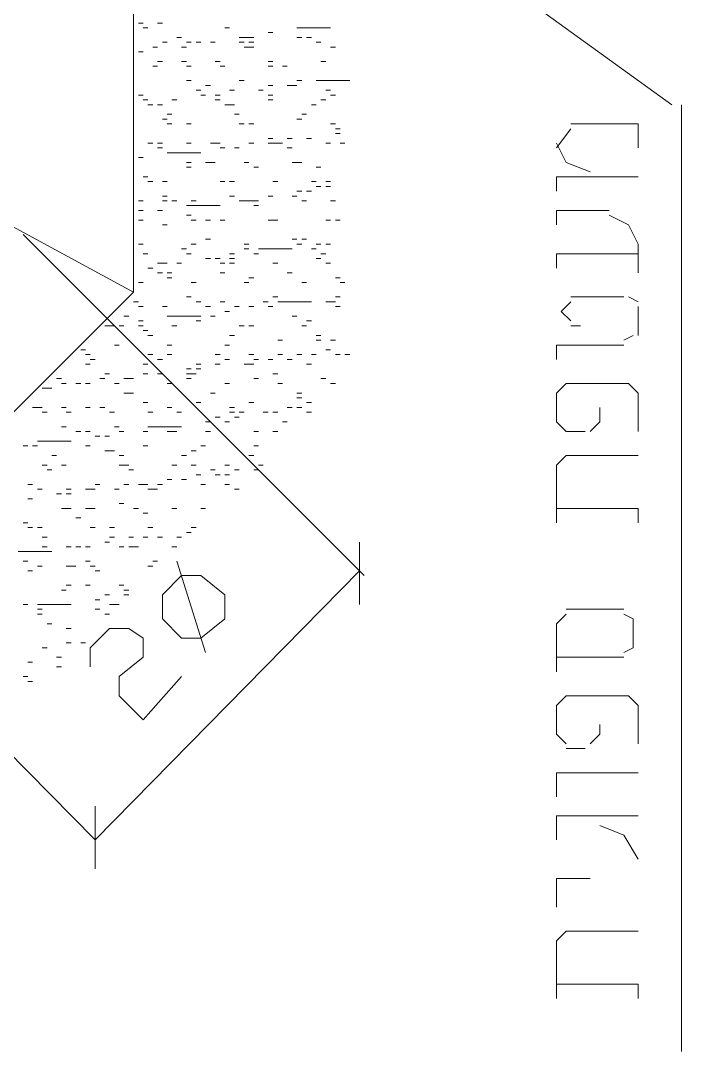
# Model space of a CAD drawing. Header units: centimetres. Extents: x -13594 to 4017, y -3206 to 1780.
# Drawn here: x -4552.5 to -4382.9, y -1034.6 to -770 of the extents above; entities that cross this region are included whole.
import ezdxf

# ---------------------------------------------------------------- set-up
doc = ezdxf.new("R2010")
doc.units = ezdxf.units.CM

msp = doc.modelspace()

# ---------------------------------------------------------------- linework, layer by layer
at = {"color": 7, "linetype": 'Continuous', "lineweight": 5}
for points in [[(-4752.95, -921.13), (-4729.51, -921.13), (-4604.91, -921.13), (-4523.49, -839.71), (-4523.49, -671.93)], [(-4518.55, -695.37), (-4385.32, -791.59)], [(-4522.25, -770.62), (-4521.02, -770.62)], [(-4521.02, -771.86), (-4519.79, -771.86)], [(-4517.32, -770.62), (-4516.09, -770.62)], [(-4500.05, -771.86), (-4498.82, -771.86)], [(-4481.54, -771.86), (-4472.91, -771.86)], [(-4479.08, -771.86), (-4477.84, -771.86), (-4476.61, -771.86)], [(-4512.38, -774.32), (-4511.15, -774.32)], [(-4496.35, -774.32), (-4495.11, -774.32), (-4493.88, -774.32), (-4492.65, -774.32)], [(-4488.95, -773.09), (-4487.71, -773.09)], [(-4481.54, -774.32), (-4480.31, -774.32)], [(-4479.08, -774.32), (-4477.84, -774.32)], [(-4518.55, -776.79), (-4517.32, -776.79)], [(-4516.09, -775.56), (-4514.85, -775.56)], [(-4511.15, -776.79), (-4509.92, -776.79)], [(-4507.45, -775.56), (-4506.22, -775.56)], [(-4503.75, -775.56), (-4502.52, -775.56)], [(-4496.35, -775.56), (-4495.11, -775.56)], [(-4495.11, -776.79), (-4493.88, -776.79), (-4492.65, -776.79)], [(-4493.88, -775.56), (-4492.65, -775.56)], [(-4476.61, -775.56), (-4475.38, -775.56)], [(-4472.91, -776.79), (-4471.67, -776.79)], [(-4522.25, -778.02), (-4521.02, -778.02)], [(-4517.32, -780.49), (-4516.09, -780.49)], [(-4511.15, -780.49), (-4509.92, -780.49)], [(-4502.52, -780.49), (-4501.28, -780.49)], [(-4488.95, -780.49), (-4487.71, -780.49)], [(-4475.38, -780.49), (-4474.14, -780.49)], [(-4518.55, -781.72), (-4517.32, -781.72)], [(-4509.92, -781.72), (-4508.68, -781.72)], [(-4501.28, -781.72), (-4500.05, -781.72)], [(-4488.95, -781.72), (-4487.71, -781.72)], [(-4485.24, -781.72), (-4484.01, -781.72)], [(-4509.92, -785.42), (-4508.68, -785.42)], [(-4496.35, -785.42), (-4495.11, -785.42)], [(-4481.54, -785.42), (-4480.31, -785.42)], [(-4476.61, -785.42), (-4467.97, -785.42)], [(-4507.45, -787.89), (-4506.22, -787.89)], [(-4504.98, -786.66), (-4503.75, -786.66)], [(-4498.82, -787.89), (-4497.58, -787.89)], [(-4488.95, -786.66), (-4487.71, -786.66)], [(-4482.78, -786.66), (-4481.54, -786.66)], [(-4474.14, -787.89), (-4472.91, -787.89)], [(-4522.25, -789.13), (-4521.02, -789.13)], [(-4521.02, -790.36), (-4519.79, -790.36)], [(-4513.62, -790.36), (-4512.38, -790.36)], [(-4502.52, -789.13), (-4501.28, -789.13)], [(-4502.52, -790.36), (-4501.28, -790.36)], [(-4488.95, -789.13), (-4487.71, -789.13)], [(-4488.95, -790.36), (-4487.71, -790.36)], [(-4475.38, -790.36), (-4474.14, -790.36)], [(-4472.91, -789.13), (-4471.67, -789.13)], [(-4519.79, -791.59), (-4518.55, -791.59)], [(-4500.05, -791.59), (-4498.82, -791.59), (-4497.58, -791.59)], [(-4477.84, -791.59), (-4476.61, -791.59)], [(-4382.85, -1034.62), (-4382.85, -791.59)], [(-4516.09, -795.29), (-4514.85, -795.29)], [(-4514.85, -794.06), (-4513.62, -794.06)], [(-4497.58, -794.06), (-4496.35, -794.06)], [(-4481.54, -795.29), (-4480.31, -795.29)], [(-4480.31, -794.06), (-4479.08, -794.06)], [(-4514.85, -796.53), (-4513.62, -796.53)], [(-4509.92, -796.53), (-4508.68, -796.53)], [(-4496.35, -796.53), (-4495.11, -796.53)], [(-4493.88, -796.53), (-4492.65, -796.53)], [(-4472.91, -796.53), (-4471.67, -796.53)], [(-4471.67, -797.76), (-4470.44, -797.76)], [(-4471.67, -799), (-4470.44, -799)], [(-4411.23, -797.76), (-4414.93, -802.7)], [(-4393.95, -802.7), (-4393.95, -796.53), (-4411.23, -796.53)], [(-4519.79, -801.46), (-4518.55, -801.46)], [(-4517.32, -801.46), (-4516.09, -801.46)], [(-4509.92, -801.46), (-4508.68, -801.46)], [(-4503.75, -801.46), (-4502.52, -801.46), (-4501.28, -801.46)], [(-4493.88, -801.46), (-4492.65, -801.46)], [(-4488.95, -800.23), (-4487.71, -800.23)], [(-4488.95, -801.46), (-4487.71, -801.46), (-4486.48, -801.46)], [(-4484.01, -800.23), (-4482.78, -800.23)], [(-4479.08, -800.23), (-4477.84, -800.23)], [(-4474.14, -801.46), (-4472.91, -801.46)], [(-4470.44, -801.46), (-4469.21, -801.46)], [(-4414.93, -801.46), (-4412.46, -806.4), (-4406.29, -808.86)], [(-4517.32, -802.7), (-4516.09, -802.7)], [(-4514.85, -803.93), (-4506.22, -803.93)], [(-4497.58, -802.7), (-4496.35, -802.7)], [(-4484.01, -802.7), (-4482.78, -802.7)], [(-4522.25, -805.16), (-4521.02, -805.16)], [(-4509.92, -806.4), (-4508.68, -806.4)], [(-4504.98, -806.4), (-4503.75, -806.4), (-4502.52, -806.4)], [(-4495.11, -806.4), (-4493.88, -806.4)], [(-4482.78, -806.4), (-4481.54, -806.4), (-4480.31, -806.4)], [(-4523.49, -839.71), (-4582.7, -807.63)], [(-4509.92, -807.63), (-4508.68, -807.63)], [(-4492.65, -807.63), (-4491.41, -807.63)], [(-4476.61, -807.63), (-4475.38, -807.63)], [(-4521.02, -810.1), (-4519.79, -810.1)], [(-4519.79, -811.33), (-4518.55, -811.33)], [(-4516.09, -811.33), (-4514.85, -811.33)], [(-4501.28, -811.33), (-4500.05, -811.33)], [(-4498.82, -811.33), (-4497.58, -811.33)], [(-4487.71, -811.33), (-4486.48, -811.33)], [(-4477.84, -811.33), (-4476.61, -811.33)], [(-4474.14, -811.33), (-4472.91, -811.33)], [(-4414.93, -813.8), (-4414.93, -810.1), (-4393.95, -810.1)], [(-4481.54, -813.8), (-4480.31, -813.8)], [(-4479.08, -813.8), (-4477.84, -813.8)], [(-4476.61, -812.57), (-4475.38, -812.57)], [(-4474.14, -812.57), (-4472.91, -812.57)], [(-4522.25, -816.27), (-4521.02, -816.27)], [(-4516.09, -815.03), (-4514.85, -815.03)], [(-4516.09, -816.27), (-4514.85, -816.27)], [(-4513.62, -816.27), (-4512.38, -816.27)], [(-4509.92, -817.5), (-4501.28, -817.5)], [(-4508.68, -816.27), (-4507.45, -816.27)], [(-4498.82, -815.03), (-4497.58, -815.03)], [(-4495.11, -816.27), (-4496.35, -816.27), (-4495.11, -816.27), (-4493.88, -816.27), (-4492.65, -816.27), (-4491.41, -816.27)], [(-4492.65, -817.5), (-4491.41, -817.5)], [(-4488.95, -815.03), (-4487.71, -815.03)], [(-4482.78, -815.03), (-4481.54, -815.03)], [(-4472.91, -816.27), (-4471.67, -816.27)], [(-4522.25, -818.73), (-4521.02, -818.73)], [(-4517.32, -818.73), (-4516.09, -818.73)], [(-4509.92, -819.97), (-4508.68, -819.97)], [(-4414.93, -822.44), (-4414.93, -818.73), (-4401.36, -818.73)], [(-4393.95, -834.77), (-4393.95, -827.37), (-4396.42, -822.44), (-4401.36, -819.97)], [(-4522.25, -821.2), (-4521.02, -821.2)], [(-4516.09, -822.44), (-4514.85, -822.44)], [(-4508.68, -821.2), (-4507.45, -821.2)], [(-4504.98, -821.2), (-4503.75, -821.2)], [(-4501.28, -821.2), (-4500.05, -821.2)], [(-4487.71, -821.2), (-4488.95, -821.2), (-4487.71, -821.2), (-4486.48, -821.2)], [(-4474.14, -821.2), (-4472.91, -821.2)], [(-4471.67, -821.2), (-4470.44, -821.2)], [(-4551.86, -824.9), (-4464.27, -912.49)], [(-4522.25, -827.37), (-4521.02, -827.37)], [(-4508.68, -827.37), (-4507.45, -827.37)], [(-4504.98, -826.14), (-4503.75, -826.14)], [(-4495.11, -827.37), (-4493.88, -827.37)], [(-4482.78, -826.14), (-4481.54, -826.14)], [(-4481.54, -827.37), (-4480.31, -827.37)], [(-4480.31, -826.14), (-4479.08, -826.14)], [(-4476.61, -827.37), (-4475.38, -827.37)], [(-4474.14, -827.37), (-4472.91, -827.37)], [(-4521.02, -829.84), (-4519.79, -829.84)], [(-4511.15, -828.6), (-4509.92, -828.6)], [(-4509.92, -829.84), (-4508.68, -829.84)], [(-4498.82, -829.84), (-4497.58, -829.84)], [(-4495.11, -828.6), (-4493.88, -828.6)], [(-4492.65, -829.84), (-4491.41, -829.84)], [(-4491.41, -828.6), (-4482.78, -828.6)], [(-4477.84, -828.6), (-4476.61, -828.6)], [(-4475.38, -829.84), (-4474.14, -829.84)], [(-4414.93, -833.54), (-4414.93, -829.84), (-4393.95, -829.84)], [(-4519.79, -833.54), (-4518.55, -833.54)], [(-4517.32, -832.3), (-4516.09, -832.3), (-4514.85, -832.3)], [(-4512.38, -832.3), (-4511.15, -832.3)], [(-4504.98, -831.07), (-4503.75, -831.07)], [(-4502.52, -831.07), (-4501.28, -831.07)], [(-4501.28, -832.3), (-4500.05, -832.3)], [(-4498.82, -831.07), (-4497.58, -831.07)], [(-4498.82, -832.3), (-4497.58, -832.3)], [(-4487.71, -832.3), (-4486.48, -832.3)], [(-4476.61, -831.07), (-4475.38, -831.07)], [(-4474.14, -832.3), (-4472.91, -832.3)], [(-4517.32, -834.77), (-4516.09, -834.77)], [(-4514.85, -834.77), (-4513.62, -834.77)], [(-4514.85, -836), (-4513.62, -836)], [(-4501.28, -834.77), (-4500.05, -834.77)], [(-4493.88, -836), (-4492.65, -836)], [(-4484.01, -834.77), (-4482.78, -834.77)], [(-4471.67, -836), (-4470.44, -836)], [(-4522.25, -837.24), (-4521.02, -837.24)], [(-4508.68, -837.24), (-4507.45, -837.24)], [(-4495.11, -837.24), (-4493.88, -837.24)], [(-4480.31, -837.24), (-4479.08, -837.24)], [(-4470.44, -837.24), (-4469.21, -837.24)], [(-4509.92, -840.94), (-4508.68, -840.94)], [(-4487.71, -840.94), (-4486.48, -840.94)], [(-4471.67, -840.94), (-4470.44, -840.94)], [(-4397.66, -840.94), (-4411.23, -840.94)], [(-4393.95, -842.17), (-4396.42, -840.94)], [(-4523.49, -842.17), (-4522.25, -842.17)], [(-4522.25, -843.41), (-4521.02, -843.41)], [(-4516.09, -843.41), (-4514.85, -843.41)], [(-4507.45, -842.17), (-4506.22, -842.17)], [(-4504.98, -843.41), (-4503.75, -843.41)], [(-4501.28, -842.17), (-4500.05, -842.17)], [(-4497.58, -843.41), (-4496.35, -843.41)], [(-4493.88, -843.41), (-4492.65, -843.41)], [(-4490.18, -842.17), (-4488.95, -842.17)], [(-4488.95, -843.41), (-4487.71, -843.41)], [(-4486.48, -842.17), (-4477.84, -842.17)], [(-4474.14, -842.17), (-4472.91, -842.17), (-4471.67, -842.17)], [(-4471.67, -843.41), (-4470.44, -843.41)], [(-4411.23, -842.17), (-4413.69, -844.64), (-4411.23, -847.11)], [(-4393.95, -850.81), (-4393.95, -843.41)], [(-4525.96, -845.87), (-4524.72, -845.87)], [(-4514.85, -845.87), (-4506.22, -845.87)], [(-4500.05, -844.64), (-4498.82, -844.64)], [(-4482.78, -845.87), (-4481.54, -845.87)], [(-4530.89, -848.34), (-4529.66, -848.34), (-4528.42, -848.34)], [(-4527.19, -848.34), (-4525.96, -848.34)], [(-4522.25, -847.11), (-4521.02, -847.11)], [(-4522.25, -848.34), (-4521.02, -848.34)], [(-4513.62, -848.34), (-4512.38, -848.34)], [(-4507.45, -847.11), (-4506.22, -847.11)], [(-4496.35, -848.34), (-4495.11, -848.34)], [(-4493.88, -848.34), (-4492.65, -848.34)], [(-4480.31, -848.34), (-4479.08, -848.34)], [(-4479.08, -847.11), (-4477.84, -847.11)], [(-4411.23, -848.34), (-4408.76, -848.34)], [(-4521.02, -849.57), (-4519.79, -849.57)], [(-4519.79, -850.81), (-4518.55, -850.81)], [(-4498.82, -850.81), (-4497.58, -850.81)], [(-4486.48, -852.04), (-4485.24, -852.04)], [(-4476.61, -850.81), (-4475.38, -850.81)], [(-4476.61, -852.04), (-4475.38, -852.04)], [(-4472.91, -852.04), (-4471.67, -852.04)], [(-4397.66, -852.04), (-4395.19, -850.81)], [(-4537.06, -854.51), (-4535.82, -854.51)], [(-4528.42, -853.28), (-4527.19, -853.28)], [(-4514.85, -853.28), (-4513.62, -853.28)], [(-4500.05, -853.28), (-4498.82, -853.28)], [(-4474.14, -854.51), (-4472.91, -854.51)], [(-4414.93, -856.98), (-4414.93, -853.28), (-4397.66, -853.28)], [(-4534.59, -856.98), (-4533.36, -856.98)], [(-4519.79, -855.74), (-4518.55, -855.74)], [(-4517.32, -856.98), (-4516.09, -856.98)], [(-4514.85, -855.74), (-4513.62, -855.74)], [(-4502.52, -855.74), (-4501.28, -855.74)], [(-4500.05, -856.98), (-4498.82, -856.98)], [(-4493.88, -855.74), (-4492.65, -855.74)], [(-4488.95, -856.98), (-4487.71, -856.98)], [(-4486.48, -855.74), (-4485.24, -855.74)], [(-4484.01, -856.98), (-4482.78, -856.98)], [(-4481.54, -855.74), (-4480.31, -855.74)], [(-4477.84, -855.74), (-4476.61, -855.74)], [(-4471.67, -855.74), (-4470.44, -855.74)], [(-4469.21, -855.74), (-4467.97, -855.74)], [(-4535.82, -858.21), (-4534.59, -858.21)], [(-4521.02, -858.21), (-4519.79, -858.21)], [(-4509.92, -859.44), (-4508.68, -859.44)], [(-4507.45, -858.21), (-4506.22, -858.21)], [(-4507.45, -859.44), (-4506.22, -859.44)], [(-4502.52, -858.21), (-4501.28, -858.21)], [(-4495.11, -858.21), (-4493.88, -858.21), (-4492.65, -858.21)], [(-4479.08, -858.21), (-4477.84, -858.21)], [(-4543.23, -861.91), (-4541.99, -861.91)], [(-4532.12, -861.91), (-4530.89, -861.91)], [(-4530.89, -860.68), (-4529.66, -860.68)], [(-4525.96, -861.91), (-4524.72, -861.91), (-4523.49, -861.91)], [(-4521.02, -860.68), (-4519.79, -860.68)], [(-4517.32, -860.68), (-4516.09, -860.68)], [(-4509.92, -860.68), (-4508.68, -860.68), (-4507.45, -860.68)], [(-4509.92, -861.91), (-4508.68, -861.91)], [(-4492.65, -861.91), (-4491.41, -861.91)], [(-4487.71, -860.68), (-4486.48, -860.68)], [(-4475.38, -861.91), (-4474.14, -861.91)], [(-4546.93, -864.38), (-4545.69, -864.38), (-4544.46, -864.38)], [(-4541.99, -863.15), (-4540.76, -863.15)], [(-4538.29, -863.15), (-4537.06, -863.15)], [(-4535.82, -863.15), (-4534.59, -863.15)], [(-4528.42, -863.15), (-4527.19, -863.15)], [(-4514.85, -863.15), (-4513.62, -863.15)], [(-4500.05, -863.15), (-4498.82, -863.15)], [(-4486.48, -863.15), (-4485.24, -863.15)], [(-4472.91, -863.15), (-4471.67, -863.15)], [(-4407.53, -875.48), (-4412.46, -875.48), (-4414.93, -873.01), (-4414.93, -865.61), (-4412.46, -863.15), (-4396.42, -863.15), (-4393.95, -865.61), (-4393.95, -875.48)], [(-4525.96, -865.61), (-4524.72, -865.61), (-4523.49, -865.61)], [(-4503.75, -865.61), (-4502.52, -865.61)], [(-4481.54, -865.61), (-4480.31, -865.61)], [(-4481.54, -866.85), (-4480.31, -866.85)], [(-4549.39, -869.31), (-4548.16, -869.31), (-4546.93, -869.31)], [(-4546.93, -870.55), (-4545.69, -870.55)], [(-4541.99, -869.31), (-4540.76, -869.31)], [(-4540.76, -870.55), (-4539.53, -870.55)], [(-4535.82, -869.31), (-4534.59, -869.31)], [(-4532.12, -869.31), (-4530.89, -869.31)], [(-4529.66, -870.55), (-4528.42, -870.55)], [(-4521.02, -868.08), (-4519.79, -868.08)], [(-4519.79, -870.55), (-4518.55, -870.55)], [(-4514.85, -869.31), (-4513.62, -869.31)], [(-4512.38, -870.55), (-4511.15, -870.55)], [(-4507.45, -868.08), (-4506.22, -868.08)], [(-4498.82, -869.31), (-4497.58, -869.31)], [(-4498.82, -870.55), (-4497.58, -870.55)], [(-4496.35, -870.55), (-4495.11, -870.55)], [(-4493.88, -868.08), (-4492.65, -868.08)], [(-4490.18, -870.55), (-4488.95, -870.55)], [(-4487.71, -870.55), (-4486.48, -870.55)], [(-4484.01, -869.31), (-4482.78, -869.31)], [(-4481.54, -869.31), (-4480.31, -869.31)], [(-4479.08, -868.08), (-4477.84, -868.08)], [(-4479.08, -870.55), (-4477.84, -870.55)], [(-4403.82, -869.31), (-4403.82, -873.01), (-4406.29, -875.48)], [(-4504.98, -873.01), (-4503.75, -873.01)], [(-4502.52, -871.78), (-4501.28, -871.78)], [(-4500.05, -873.01), (-4498.82, -873.01)], [(-4485.24, -873.01), (-4484.01, -873.01)], [(-4541.99, -874.25), (-4540.76, -874.25)], [(-4538.29, -875.48), (-4537.06, -875.48)], [(-4535.82, -875.48), (-4534.59, -875.48)], [(-4528.42, -874.25), (-4527.19, -874.25)], [(-4527.19, -875.48), (-4525.96, -875.48)], [(-4521.02, -875.48), (-4519.79, -875.48)], [(-4519.79, -874.25), (-4511.15, -874.25)], [(-4514.85, -874.25), (-4513.62, -874.25)], [(-4514.85, -875.48), (-4513.62, -875.48), (-4512.38, -875.48)], [(-4504.98, -875.48), (-4503.75, -875.48)], [(-4492.65, -875.48), (-4491.41, -875.48)], [(-4487.71, -875.48), (-4486.48, -875.48)], [(-4548.16, -877.95), (-4539.53, -877.95)], [(-4533.36, -876.71), (-4532.12, -876.71)], [(-4530.89, -876.71), (-4529.66, -876.71)], [(-4551.86, -879.18), (-4550.63, -879.18)], [(-4549.39, -879.18), (-4548.16, -879.18)], [(-4535.82, -879.18), (-4534.59, -879.18)], [(-4530.89, -880.42), (-4529.66, -880.42), (-4528.42, -880.42)], [(-4521.02, -879.18), (-4519.79, -879.18)], [(-4508.68, -880.42), (-4507.45, -880.42)], [(-4506.22, -879.18), (-4504.98, -879.18)], [(-4492.65, -879.18), (-4491.41, -879.18)], [(-4544.46, -881.65), (-4543.23, -881.65)], [(-4527.19, -881.65), (-4525.96, -881.65)], [(-4511.15, -881.65), (-4509.92, -881.65)], [(-4493.88, -881.65), (-4492.65, -881.65)], [(-4393.95, -881.65), (-4412.46, -881.65), (-4414.93, -884.12), (-4414.93, -898.92)], [(-4546.93, -884.12), (-4545.69, -884.12)], [(-4545.69, -885.35), (-4544.46, -885.35)], [(-4527.19, -884.12), (-4525.96, -884.12), (-4524.72, -884.12)], [(-4524.72, -885.35), (-4523.49, -885.35)], [(-4513.62, -884.12), (-4512.38, -884.12)], [(-4508.68, -884.12), (-4507.45, -884.12)], [(-4503.75, -885.35), (-4502.52, -885.35)], [(-4500.05, -884.12), (-4498.82, -884.12)], [(-4497.58, -885.35), (-4496.35, -885.35)], [(-4492.65, -885.35), (-4491.41, -885.35)], [(-4491.41, -884.12), (-4490.18, -884.12)], [(-4550.63, -889.05), (-4549.39, -889.05)], [(-4533.36, -889.05), (-4532.12, -889.05)], [(-4525.96, -889.05), (-4524.72, -889.05)], [(-4522.25, -889.05), (-4521.02, -889.05), (-4519.79, -889.05)], [(-4517.32, -889.05), (-4516.09, -889.05)], [(-4514.85, -887.82), (-4513.62, -887.82)], [(-4511.15, -887.82), (-4509.92, -887.82)], [(-4507.45, -886.58), (-4506.22, -886.58)], [(-4506.22, -889.05), (-4504.98, -889.05)], [(-4502.52, -886.58), (-4501.28, -886.58)], [(-4500.05, -886.58), (-4498.82, -886.58)], [(-4500.05, -889.05), (-4498.82, -889.05)], [(-4548.16, -890.29), (-4546.93, -890.29)], [(-4543.23, -891.52), (-4541.99, -891.52)], [(-4540.76, -890.29), (-4539.53, -890.29)], [(-4540.76, -891.52), (-4539.53, -891.52)], [(-4535.82, -890.29), (-4534.59, -890.29), (-4533.36, -890.29)], [(-4528.42, -890.29), (-4527.19, -890.29)], [(-4519.79, -890.29), (-4518.55, -890.29), (-4517.32, -890.29)], [(-4497.58, -890.29), (-4496.35, -890.29)], [(-4619.71, -892.75), (-4533.36, -980.34), (-4465.51, -911.26)], [(-4550.63, -892.75), (-4549.39, -892.75)], [(-4527.19, -893.99), (-4525.96, -893.99)], [(-4541.99, -895.22), (-4540.76, -895.22), (-4539.53, -895.22)], [(-4535.82, -895.22), (-4534.59, -895.22), (-4533.36, -895.22)], [(-4523.49, -895.22), (-4522.25, -895.22)], [(-4521.02, -896.45), (-4519.79, -896.45)], [(-4506.22, -895.22), (-4504.98, -895.22)], [(-4414.93, -895.22), (-4393.95, -895.22), (-4393.95, -898.92)], [(-4551.86, -898.92), (-4550.63, -898.92)], [(-4538.29, -897.69), (-4537.06, -897.69)], [(-4550.63, -900.15), (-4549.39, -900.15)], [(-4548.16, -900.15), (-4546.93, -900.15)], [(-4534.59, -900.15), (-4533.36, -900.15)], [(-4529.66, -900.15), (-4528.42, -900.15)], [(-4519.79, -900.15), (-4518.55, -900.15)], [(-4509.92, -901.39), (-4508.68, -901.39)], [(-4508.68, -900.15), (-4507.45, -900.15)], [(-4546.93, -902.62), (-4545.69, -902.62)], [(-4530.89, -903.86), (-4529.66, -903.86)], [(-4529.66, -902.62), (-4528.42, -902.62)], [(-4524.72, -902.62), (-4523.49, -902.62)], [(-4521.02, -902.62), (-4519.79, -902.62)], [(-4517.32, -902.62), (-4516.09, -902.62)], [(-4512.38, -902.62), (-4511.15, -902.62)], [(-4465.51, -919.89), (-4465.51, -903.86)], [(-4553.1, -906.32), (-4544.46, -906.32)], [(-4546.93, -905.09), (-4545.69, -905.09)], [(-4540.76, -905.09), (-4539.53, -905.09)], [(-4538.29, -905.09), (-4537.06, -905.09)], [(-4535.82, -905.09), (-4534.59, -905.09)], [(-4527.19, -905.09), (-4525.96, -905.09)], [(-4524.72, -905.09), (-4523.49, -905.09), (-4522.25, -905.09)], [(-4513.62, -905.09), (-4512.38, -905.09)], [(-4551.86, -908.79), (-4550.63, -908.79)], [(-4548.16, -910.02), (-4546.93, -910.02)], [(-4540.76, -910.02), (-4539.53, -910.02), (-4538.29, -910.02)], [(-4535.82, -908.79), (-4534.59, -908.79)], [(-4534.59, -910.02), (-4533.36, -910.02)], [(-4518.55, -908.79), (-4517.32, -908.79)], [(-4504.98, -932.23), (-4512.38, -908.79)], [(-4550.63, -911.26), (-4549.39, -911.26)], [(-4533.36, -911.26), (-4532.12, -911.26)], [(-4540.76, -914.96), (-4539.53, -914.96)], [(-4535.82, -914.96), (-4534.59, -914.96)], [(-4527.19, -914.96), (-4525.96, -914.96)], [(-4541.99, -916.19), (-4540.76, -916.19)], [(-4530.89, -917.43), (-4529.66, -917.43)], [(-4525.96, -916.19), (-4524.72, -916.19)], [(-4525.96, -917.43), (-4524.72, -917.43)], [(-4551.86, -919.89), (-4550.63, -919.89)], [(-4548.16, -919.89), (-4539.53, -919.89)], [(-4533.36, -918.66), (-4532.12, -918.66)], [(-4529.66, -919.89), (-4528.42, -919.89), (-4527.19, -919.89)], [(-4548.16, -921.13), (-4546.93, -921.13)], [(-4548.16, -922.36), (-4546.93, -922.36)], [(-4533.36, -921.13), (-4532.12, -921.13)], [(-4530.89, -922.36), (-4529.66, -922.36)], [(-4414.93, -937.16), (-4414.93, -924.83), (-4412.46, -922.36)], [(-4412.46, -921.13), (-4397.66, -921.13)], [(-4397.66, -932.23), (-4395.19, -931), (-4395.19, -923.59), (-4397.66, -922.36)], [(-4545.69, -924.83), (-4544.46, -924.83)], [(-4540.76, -926.06), (-4539.53, -926.06)], [(-4534.59, -935.93), (-4534.59, -931), (-4529.66, -926.06), (-4524.72, -926.06), (-4521.02, -928.53), (-4521.02, -933.46), (-4527.19, -938.4), (-4527.19, -943.33), (-4521.02, -949.5), (-4511.15, -938.4)], [(-4546.93, -931), (-4545.69, -931)], [(-4540.76, -929.76), (-4539.53, -929.76)], [(-4537.06, -929.76), (-4535.82, -929.76)], [(-4543.23, -933.46), (-4541.99, -933.46)], [(-4397.66, -933.46), (-4414.93, -933.46)], [(-4550.63, -934.7), (-4549.39, -934.7)], [(-4543.23, -935.93), (-4541.99, -935.93)], [(-4551.86, -938.4), (-4550.63, -938.4)], [(-4550.63, -939.63), (-4549.39, -939.63)], [(-4393.95, -955.67), (-4393.95, -945.8), (-4396.42, -943.33), (-4412.46, -943.33), (-4414.93, -945.8), (-4414.93, -953.2), (-4412.46, -955.67)], [(-4403.82, -950.73), (-4403.82, -953.2), (-4406.29, -955.67)], [(-4407.53, -956.9), (-4412.46, -956.9)], [(-4414.93, -969.24), (-4414.93, -963.07), (-4393.95, -963.07)], [(-4533.36, -971.71), (-4533.36, -987.74)], [(-4414.93, -980.34), (-4414.93, -974.17), (-4393.95, -974.17)], [(-4393.95, -985.28), (-4397.66, -979.11), (-4403.82, -976.64)], [(-4414.93, -997.61), (-4414.93, -990.21), (-4406.29, -990.21)], [(-4393.95, -1003.78), (-4412.46, -1003.78), (-4414.93, -1006.25), (-4414.93, -1021.05)], [(-4414.93, -1017.35), (-4393.95, -1017.35), (-4393.95, -1021.05)]]:
    msp.add_lwpolyline(points, dxfattribs=at)
for points in [[(-4508.68, -775.56), (-4509.92, -775.56)], [(-4490.18, -787.89), (-4491.41, -787.89)], [(-4482.78, -786.66), (-4484.01, -786.66)], [(-4504.98, -789.13), (-4506.22, -789.13)], [(-4516.09, -791.59), (-4517.32, -791.59)], [(-4485.24, -801.46), (-4486.48, -801.46)], [(-4500.05, -802.7), (-4501.28, -802.7)], [(-4479.08, -816.27), (-4480.31, -816.27)], [(-4485.24, -842.17), (-4486.48, -842.17)], [(-4502.52, -845.87), (-4503.75, -845.87)], [(-4534.59, -855.74), (-4535.82, -855.74)], [(-4491.41, -856.98), (-4492.65, -856.98)], [(-4496.35, -871.78), (-4497.58, -871.78)], [(-4540.76, -884.12), (-4541.99, -884.12)], [(-4512.38, -895.22), (-4513.62, -895.22)], [(-4518.55, -910.02), (-4519.79, -910.02)], [(-4506.22, -928.53), (-4511.15, -928.53), (-4516.09, -923.59), (-4516.09, -917.43), (-4511.15, -912.49), (-4506.22, -912.49), (-4500.05, -917.43), (-4500.05, -923.59)], [(-4544.46, -924.83), (-4545.69, -924.83)]]:
    msp.add_lwpolyline(points, close=True, dxfattribs=at)

doc.saveas('drawing.dxf')
